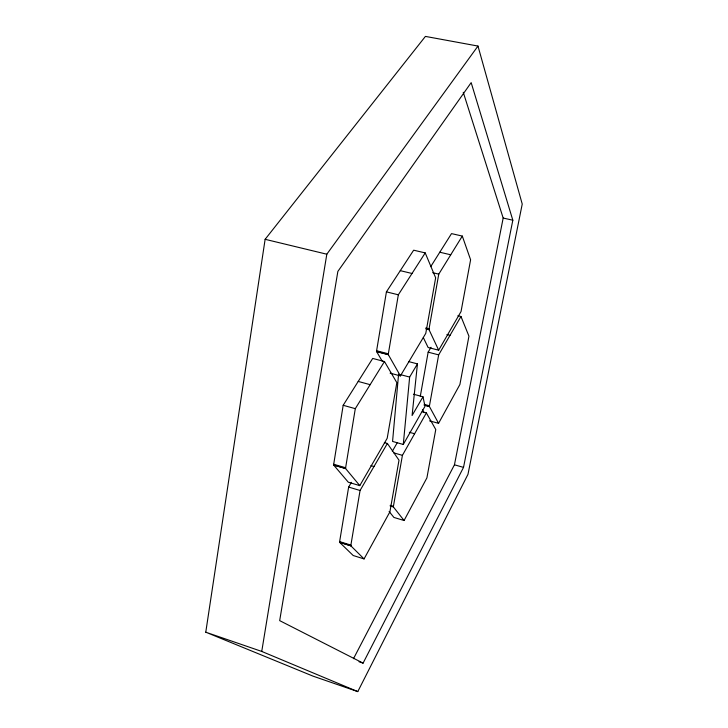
<?xml version="1.0" encoding="UTF-8"?>
<svg xmlns="http://www.w3.org/2000/svg" width="728" height="728" viewBox="0 0 728 728"><rect width="100%" height="100%" fill="white"/><g stroke="black" fill="none" stroke-linecap="round" stroke-linejoin="round"><path stroke-width="1.09" d="M398.589 374.128L392.565 441.432L403.285 444.462L424.997 406.297L422.995 396.787L413.468 394.212M403.285 444.462L409.646 377.068L417.444 363.891L408.672 361.589M417.444 363.891L412.094 415.506L422.995 396.787M205.769 632.195L265.129 239.312L425.416 36.4L477.978 46.064L522.231 204.058L467.977 474.338L357.785 691.6L312.94 676.103L205.769 632.195L261.743 651.433L357.785 691.6M333.706 464.264L343.179 405.296L372.7 358.431L384.466 361.534L396.833 382.637L387.196 438.283L359.787 485.612L348.321 482.227L333.579 464.946L333.706 464.264L345.627 467.749L345.509 468.432L359.787 485.612M261.743 651.433L326.817 254.209L477.978 46.064M345.627 467.749L355.3 408.663L384.466 361.534M384.348 442.615L387.378 443.47L399.008 460.187L389.908 511.839L364.055 558.922L353.216 555.528L339.521 542.251L348.639 487.087L351.46 482.327M382.318 361.297L376.494 351.424L386.422 291.864L413.65 250.186L425.216 252.907L435.653 277.814L425.78 333.36L400.4 375.885L390.135 373.155M364.055 558.922L350.778 545.745L360.069 490.481L387.378 443.47M400.4 375.885L388.224 354.5L398.334 294.804L425.216 252.907M426.371 412.913L435.772 429.538L426.899 477.896L404.076 520.502L393.32 506.861L402.42 455.337L426.371 412.913L422.222 411.784M462.307 236.081L470.606 259.787L461.042 311.539L438.666 350.204L428.938 329.466L438.766 274.137L462.307 236.081L451.515 233.606L430.703 266.666M420.284 396.36L428.155 352.161L431.022 347.301M460.97 316.507L468.941 336.163L459.905 384.493L438.575 423.332L429.347 406.388L438.666 354.882L460.97 316.507L457.894 315.743M353.48 658.704L454.445 464.801L503.175 218.054L463.263 92.301M463.518 467.385L512.821 220.202L471.171 82.628L337.856 271.417L279.679 620.629L363.09 663.126L463.518 467.385L454.445 464.801M392.31 451.324L397.361 442.533M503.175 218.054L512.821 220.202M439.785 252.225L450.732 254.791M432.714 272.681L438.766 274.137M400.273 270.652L412.012 273.482M265.129 239.312L326.817 254.209M386.422 291.864L398.334 294.804M425.78 328L429.065 328.829M426.754 328.91L428.938 329.466M425.789 328.856L429.065 329.684M446.901 334.571L450.004 335.362M438.666 350.204L428.128 347.493L423.368 337.692M428.155 352.161L438.666 354.882M376.622 350.741L388.352 353.817M376.494 351.424L388.224 354.5M376.658 351.651L388.379 354.718M400.6 374.665L409.646 377.068M358.212 381.436L370.152 384.666M424.288 404.395L429.465 405.796M424.169 404.986L429.347 406.388M424.288 405.159L429.474 406.57M429.566 420.857L438.575 423.332M343.179 405.296L355.3 408.663M409.345 432.286L414.605 433.752M393.884 452.907L402.42 455.337M370.916 465.638L373.983 466.53M333.579 464.946L345.509 468.432M333.77 465.119L345.691 468.605M348.639 487.087L360.069 490.481M390.281 505.323L393.429 506.26M390.163 505.915L393.457 506.988M404.076 520.502L393.921 517.444L389.116 511.502M339.639 541.614L350.896 545.108M339.521 542.251L350.778 545.745M339.694 542.378L350.951 545.873M359.031 661.761L363.09 663.126M422.449 409.691L424.115 412.658"/></g></svg>
